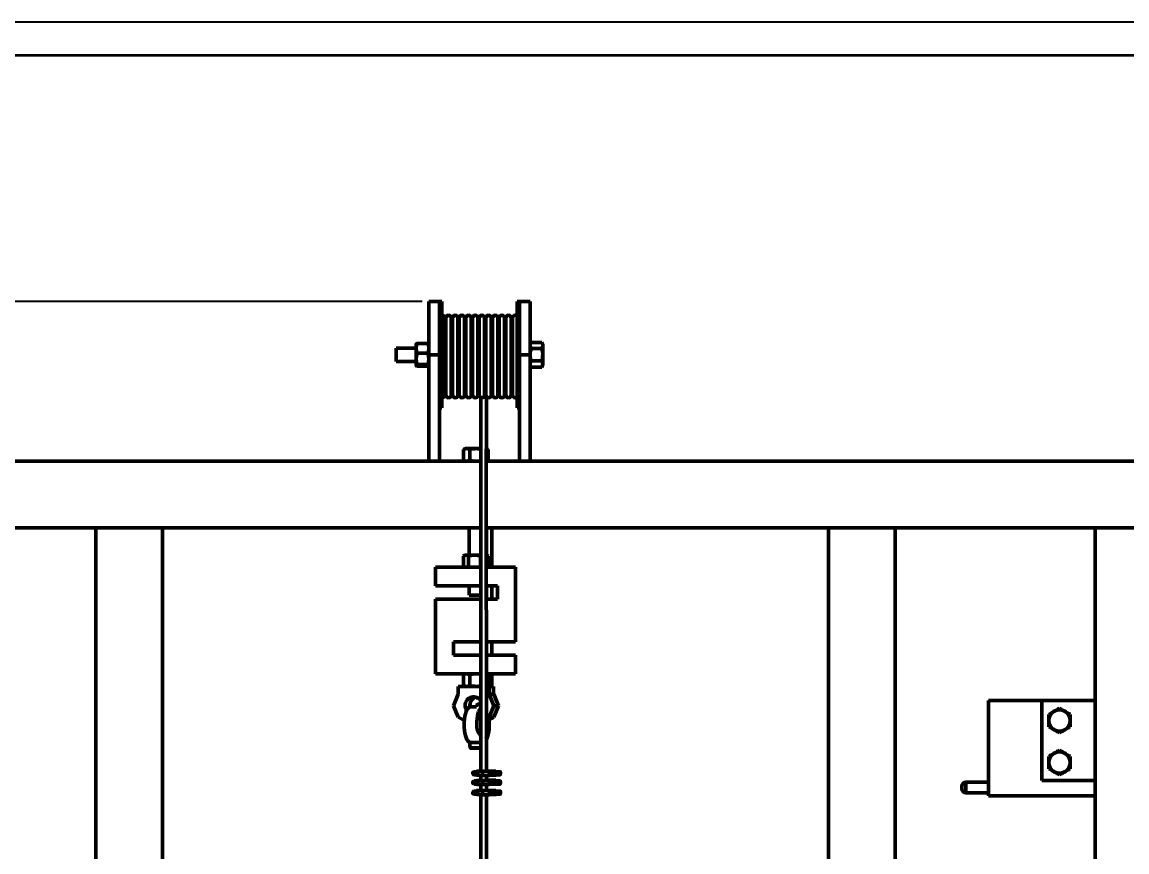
# Model space of a CAD drawing. Header units: millimetres. Extents: x 2779 to 3968, y 1146 to 2140.
# Drawn here: x 3602.5 to 3768.3, y 2015.9 to 2140.5 of the extents above; entities that cross this region are included whole.
import ezdxf

# ---------------------------------------------------------------- set-up
doc = ezdxf.new("R2010")
doc.units = ezdxf.units.MM
for name, color, linetype, lineweight in [('KHUNG MANH', 2, 'Continuous', 35), ('Net Dam', 7, 'Continuous', 50), ('Net Nhat', 2, 'Continuous', 25)]:
    doc.layers.add(name, color=color, linetype=linetype, lineweight=lineweight)
doc.styles.get("Standard").update_dxf_attribs({"font": 'arial.ttf'})
doc.dimstyles.new('AM_ISO', dxfattribs={"dimtxt": 3.5, "dimasz": 3.5, "dimexe": 1, "dimexo": 1, "dimgap": 1.5, "dimtad": 1, "dimdsep": 46, "dimtxsty": 'Standard', "dimcen": 0, "dimclrd": 256, "dimclre": 256, "dimclrt": 2, "dimadec": 0, "dimazin": 2, "dimtp": 0.1, "dimtm": 0.1, "dimtfac": 0.71, "dimtdec": 3, "dimtmove": 0, "dimatfit": 3, "dimfxl": 1, "dimlwd": -1, "dimlwe": -1, "dimarcsym": 1})

# ---------------------------------------------------------------- blocks, each defined once
blk = doc.blocks.new('*D4')
at = {"layer": 'Defpoints', "color": 0, "transparency": 16777216}
for p in [(3663.55, 2098.54), (3525.88, 1714.54), (3573.55, 1714.54)]:
    blk.add_point(p, dxfattribs=at)
at = {"layer": 'Net Nhat', "linetype": 'ByBlock', "transparency": 16777216}
for p, q in [((3662.55, 2098.54), (3524.88, 2098.54)), ((3525.88, 2095.04), (3525.88, 1718.04)), ((3572.55, 1714.54), (3524.88, 1714.54))]:
    blk.add_line(p, q, dxfattribs=at)
at = {"layer": 'Net Nhat', "transparency": 16777216}
for points in [[(3525.3, 2095.04), (3526.46, 2095.04), (3525.88, 2098.54)], [(3525.3, 1718.04), (3526.46, 1718.04), (3525.88, 1714.54)]]:
    blk.add_solid(points, dxfattribs=at)
at = {"layer": 'Net Nhat', "color": 2, "transparency": 16777216, "insert": (3522.59, 1906.54), "char_height": 3.5, "attachment_point": 5, "rotation": 90}
blk.add_mtext('1920', dxfattribs=at)

msp = doc.modelspace()

# ---------------------------------------------------------------- linework, layer by layer
msp.add_lwpolyline([(2778.5945, 1299.4897), (3967.5945, 1299.4897), (3967.5945, 2140.4897), (2778.5945, 2140.4897)], close=True)
at = {"layer": 'KHUNG MANH'}
msp.add_lwpolyline([(2783.5945, 1304.4897), (3962.5945, 1304.4897), (3962.5945, 2135.4897), (2783.5945, 2135.4897)], close=True, dxfattribs=at)
at = {"layer": 'Net Dam'}
for p, q in [((3665.1546, 2098.5399), (3663.5546, 2098.5399)), ((3663.5546, 2090.5399), (3663.5546, 2098.5399)), ((3665.4941, 2098.5399), (3665.1546, 2098.5399)), ((3665.1546, 2098.5399), (3665.1546, 2090.5399)), ((3665.4941, 2098.5399), (3665.4941, 2082.5399)), ((3677.1546, 2098.5399), (3676.8152, 2098.5399)), ((3676.8152, 2098.5399), (3676.8152, 2082.5399)), ((3678.7546, 2098.5399), (3677.1546, 2098.5399)), ((3677.1546, 2098.5399), (3677.1546, 2090.5399)), ((3678.7546, 2090.5399), (3678.7546, 2098.5399)), ((3665.9201, 2090.2686), (3665.9201, 2096.0687)), ((3666.1201, 2095.908), (3665.9201, 2095.908)), ((3666.1201, 2096.0687), (3666.1201, 2090.2686)), ((3666.9201, 2090.2686), (3666.9201, 2096.0687)), ((3667.1201, 2095.908), (3666.9201, 2095.908)), ((3667.1201, 2096.0687), (3667.1201, 2090.2686)), ((3667.9201, 2090.2686), (3667.9201, 2096.0687)), ((3668.1201, 2095.908), (3667.9201, 2095.908)), ((3668.1201, 2096.0687), (3668.1201, 2090.2686)), ((3668.9201, 2090.2686), (3668.9201, 2096.0687)), ((3669.1201, 2095.908), (3668.9201, 2095.908)), ((3669.1201, 2096.0687), (3669.1201, 2090.2686)), ((3669.9201, 2090.2686), (3669.9201, 2096.0687)), ((3670.1201, 2095.908), (3669.9201, 2095.908)), ((3670.1201, 2096.0687), (3670.1201, 2090.2686)), ((3670.9201, 2090.2686), (3670.9201, 2096.0687)), ((3671.1201, 2095.908), (3670.9201, 2095.908)), ((3671.1201, 2096.0687), (3671.1201, 2090.2686)), ((3671.9202, 2090.2686), (3671.9202, 2096.0687)), ((3672.1201, 2095.908), (3671.9202, 2095.908)), ((3672.1201, 2096.0687), (3672.1201, 2090.2686)), ((3672.9201, 2090.2686), (3672.9201, 2096.0687)), ((3673.1201, 2095.908), (3672.9201, 2095.908)), ((3673.1201, 2096.0687), (3673.1201, 2090.2686)), ((3673.9201, 2090.2686), (3673.9201, 2096.0687)), ((3674.1201, 2095.908), (3673.9201, 2095.908)), ((3674.1201, 2096.0687), (3674.1201, 2090.2686)), ((3674.9201, 2090.2686), (3674.9201, 2096.0687)), ((3675.1201, 2095.908), (3674.9201, 2095.908)), ((3675.1201, 2096.0687), (3675.1201, 2090.2686)), ((3675.9201, 2090.2686), (3675.9201, 2096.0687)), ((3676.1201, 2095.908), (3675.9201, 2095.908)), ((3676.1201, 2096.0687), (3676.1201, 2090.2686)), ((3661.6546, 2091.5399), (3658.6546, 2091.5399)), ((3658.6546, 2091.5399), (3658.6546, 2089.5398)), ((3661.6546, 2091.5052), (3661.6546, 2092.1399)), ((3661.6546, 2089.9175), (3661.6546, 2091.5052)), ((3663.4117, 2092.2419), (3661.7975, 2092.2419)), ((3678.8975, 2092.3874), (3678.7546, 2092.1399)), ((3678.8975, 2092.3873), (3680.5117, 2092.3873)), ((3678.8975, 2091.4533), (3680.5117, 2091.4533)), ((3680.6546, 2092.1399), (3680.5117, 2092.3874)), ((3680.6546, 2091.9203), (3680.6546, 2092.1399)), ((3680.6546, 2091.9203), (3680.6546, 2090.5296)), ((3658.6546, 2089.5398), (3661.6546, 2089.5398)), ((3661.6546, 2088.9522), (3661.6546, 2089.9175)), ((3663.4117, 2090.7685), (3661.7975, 2090.7685)), ((3663.5546, 2090.5399), (3665.1546, 2090.5399)), ((3663.5546, 2074.5399), (3663.5546, 2090.5399)), ((3665.1546, 2074.5399), (3665.1546, 2090.5399)), ((3665.9201, 2084.4687), (3665.9201, 2090.2686)), ((3666.1201, 2090.2686), (3666.1201, 2084.4687)), ((3666.9201, 2084.4687), (3666.9201, 2090.2686)), ((3667.1201, 2090.2686), (3667.1201, 2084.4687)), ((3667.9201, 2084.4687), (3667.9201, 2090.2686)), ((3668.1201, 2090.2686), (3668.1201, 2084.4687)), ((3668.9201, 2084.4687), (3668.9201, 2090.2686)), ((3669.1201, 2090.2686), (3669.1201, 2084.4687)), ((3669.9201, 2084.4687), (3669.9201, 2090.2686)), ((3670.1201, 2090.2686), (3670.1201, 2084.4687)), ((3670.9201, 2084.4687), (3670.9201, 2090.2686)), ((3671.1201, 2090.2686), (3671.1201, 2084.4687)), ((3671.9202, 2084.4687), (3671.9202, 2090.2686)), ((3672.12, 2090.2686), (3672.12, 2084.4687)), ((3672.9201, 2084.4687), (3672.9201, 2090.2686)), ((3673.1201, 2090.2686), (3673.1201, 2084.4687)), ((3673.9201, 2084.4687), (3673.9201, 2090.2686)), ((3674.1201, 2090.2686), (3674.1201, 2084.4687)), ((3674.9201, 2084.4687), (3674.9201, 2090.2686)), ((3675.1201, 2090.2686), (3675.1201, 2084.4687)), ((3675.9201, 2084.4687), (3675.9201, 2090.2686)), ((3676.1201, 2090.2686), (3676.1201, 2084.4687)), ((3677.1546, 2090.5399), (3678.7546, 2090.5399)), ((3677.1546, 2074.5399), (3677.1546, 2090.5399)), ((3678.7546, 2074.5399), (3678.7546, 2090.5399)), ((3678.8975, 2089.6058), (3680.5117, 2089.6058)), ((3680.6546, 2090.5296), (3680.6546, 2089.1491)), ((3663.4117, 2089.0664), (3661.7975, 2089.0664)), ((3663.4117, 2088.8378), (3661.7975, 2088.8378)), ((3678.7546, 2088.9399), (3678.8975, 2088.6923)), ((3678.8975, 2088.6924), (3680.5117, 2088.6924)), ((3680.5117, 2088.6923), (3680.6546, 2088.9399)), ((3680.6546, 2089.1491), (3680.6546, 2088.9399)), ((3665.9201, 2085.1717), (3666.1201, 2085.1717)), ((3666.9201, 2085.1717), (3667.1201, 2085.1717)), ((3667.9201, 2085.1717), (3668.1201, 2085.1717)), ((3668.9201, 2085.1717), (3669.1201, 2085.1717)), ((3669.9201, 2085.1717), (3670.1201, 2085.1717)), ((3670.9201, 2085.1717), (3671.1201, 2085.1717)), ((3671.9202, 2085.1717), (3672.12, 2085.1717)), ((3672.9201, 2085.1717), (3673.1201, 2085.1717)), ((3673.9201, 2085.1717), (3674.1201, 2085.1717)), ((3674.9201, 2085.1717), (3675.1201, 2085.1717)), ((3675.9201, 2085.1717), (3676.1201, 2085.1717)), ((3671.3709, 2084.0976), (3671.3709, 2027.9745)), ((3672.1931, 2084.2383), (3672.1931, 2076.4399)), ((3665.1546, 2082.5399), (3665.4941, 2082.5399)), ((3676.8152, 2082.5399), (3677.1546, 2082.5399)), ((3669.0152, 2076.4399), (3668.7676, 2076.2969)), ((3668.7676, 2076.2969), (3668.7676, 2074.6827)), ((3669.0152, 2076.4399), (3669.2295, 2076.4399)), ((3669.2295, 2076.4399), (3670.6151, 2076.4399)), ((3669.6913, 2076.2969), (3669.6913, 2074.6827)), ((3670.6151, 2076.4399), (3671.3839, 2076.4399)), ((3672.171, 2076.4119), (3672.1932, 2027.9798)), ((3672.4626, 2076.2969), (3672.2151, 2076.4399)), ((3672.4626, 2076.2969), (3672.4626, 2074.6827)), ((3668.7676, 2074.6827), (3669.0152, 2074.5399)), ((3672.2151, 2074.5399), (3672.4626, 2074.6827)), ((3663.5546, 2074.5399), (3573.5546, 2074.5399)), ((3663.5546, 2074.5399), (3665.1546, 2074.5399)), ((3671.3709, 2074.5399), (3665.1546, 2074.5399)), ((3677.1546, 2074.5399), (3672.171, 2074.5399)), ((3677.1546, 2074.5399), (3678.7546, 2074.5399)), ((3773.5547, 2074.5399), (3678.7546, 2074.5399)), ((3763.5546, 2074.5399), (3773.5547, 2074.5399)), ((3671.3709, 2064.5398), (3573.5546, 2064.5398)), ((3613.5546, 2064.5398), (3613.5546, 1954.608)), ((3623.5546, 2064.5398), (3623.5546, 1954.608)), ((3669.6151, 2064.5398), (3669.6151, 2060.448)), ((3773.5547, 2064.5398), (3672.171, 2064.5398)), ((3672.1931, 2064.5398), (3672.1931, 2060.448)), ((3672.9931, 2058.6277), (3672.9931, 2064.5398)), ((3723.5547, 2064.5398), (3723.5547, 1954.608)), ((3733.5546, 2064.5398), (3733.5546, 1954.608)), ((3763.5546, 2064.5398), (3763.5546, 1914.5521)), ((3668.7837, 2060.3052), (3668.7837, 2058.691)), ((3669.0152, 2060.448), (3668.8811, 2060.3707)), ((3669.0152, 2060.448), (3669.1363, 2060.448)), ((3669.1363, 2060.448), (3670.4045, 2060.448)), ((3669.4888, 2060.3052), (3669.4888, 2058.691)), ((3670.4045, 2060.448), (3671.3853, 2060.448)), ((3671.3203, 2060.3052), (3671.3709, 2060.3268)), ((3671.3203, 2060.3052), (3671.3203, 2058.691)), ((3672.171, 2060.3937), (3672.4466, 2060.3052)), ((3672.3491, 2060.3707), (3672.2151, 2060.448)), ((3672.4466, 2060.3052), (3672.3462, 2060.3654)), ((3672.4466, 2060.3052), (3672.4466, 2058.691)), ((3664.5546, 2055.8362), (3664.5546, 2058.6277)), ((3664.5546, 2058.6277), (3671.3709, 2058.6277)), ((3668.7837, 2058.691), (3668.8841, 2058.6307)), ((3669.385, 2058.6277), (3669.4888, 2058.691)), ((3669.4888, 2058.691), (3669.7625, 2058.6277)), ((3671.0507, 2058.6277), (3671.3203, 2058.691)), ((3671.3203, 2058.691), (3671.3709, 2058.6694)), ((3672.171, 2058.6277), (3676.5546, 2058.6277)), ((3672.2496, 2058.6277), (3672.4466, 2058.691)), ((3672.4466, 2058.691), (3672.3462, 2058.6307)), ((3676.5546, 2058.6277), (3676.5546, 2047.4192)), ((3671.3709, 2055.8362), (3664.5546, 2055.8362)), ((3669.6151, 2055.8362), (3669.6151, 2054.4399)), ((3673.8606, 2055.8362), (3672.171, 2055.8362)), ((3672.1931, 2055.8362), (3672.1931, 2053.8363)), ((3672.9931, 2053.8363), (3672.9931, 2055.8362)), ((3673.8606, 2053.8363), (3673.8606, 2055.8362)), ((3664.5546, 2042.6278), (3664.5546, 2053.8363)), ((3664.5546, 2053.8363), (3671.3709, 2053.8363)), ((3669.6151, 2054.4399), (3671.3777, 2054.4399)), ((3672.171, 2053.8363), (3673.8606, 2053.8363)), ((3671.3709, 2047.4192), (3667.2487, 2047.4192)), ((3667.2487, 2047.4192), (3667.2487, 2045.4192)), ((3676.5546, 2047.4192), (3672.171, 2047.4192)), ((3672.1931, 2047.4192), (3672.1931, 2045.4192)), ((3672.9931, 2045.4192), (3672.9931, 2047.4192)), ((3667.2487, 2045.4192), (3671.3709, 2045.4192)), ((3672.171, 2045.4192), (3676.5546, 2045.4192)), ((3676.5546, 2045.4192), (3676.5546, 2042.6278)), ((3671.3709, 2042.6278), (3664.5546, 2042.6278)), ((3669.0152, 2042.6278), (3668.7676, 2042.4848)), ((3668.7676, 2042.4848), (3668.7676, 2040.8706)), ((3669.6913, 2042.4848), (3669.6913, 2040.8706)), ((3676.5546, 2042.6278), (3672.171, 2042.6278)), ((3672.4626, 2042.4848), (3672.2151, 2042.6278)), ((3672.4626, 2042.4848), (3672.4626, 2040.8706)), ((3672.9931, 2040.7277), (3672.9931, 2042.6278)), ((3667.9441, 2040.7277), (3669.0896, 2040.7277)), ((3667.9441, 2039.5557), (3667.9441, 2040.7277)), ((3668.7676, 2040.8706), (3669.0152, 2040.7277)), ((3669.2295, 2040.7277), (3669.0896, 2040.7277)), ((3670.6151, 2040.7277), (3669.2295, 2040.7277)), ((3671.3842, 2040.7277), (3670.6151, 2040.7277)), ((3672.171, 2040.7277), (3672.5886, 2040.7277)), ((3672.2151, 2040.7277), (3672.4626, 2040.8706)), ((3672.5886, 2039.5631), (3672.5886, 2040.7277)), ((3672.5886, 2040.7277), (3673.2835, 2040.7277)), ((3673.2835, 2039.5631), (3673.2835, 2040.7277)), ((3667.2539, 2037.833), (3667.9348, 2039.551)), ((3667.9348, 2039.551), (3667.9441, 2039.5557)), ((3672.5886, 2039.5631), (3672.6126, 2039.551)), ((3673.2835, 2039.5631), (3672.5886, 2039.5631)), ((3672.6126, 2039.551), (3673.2935, 2037.833)), ((3673.3076, 2039.551), (3672.6126, 2039.551)), ((3673.2835, 2039.5631), (3673.3076, 2039.551)), ((3673.3076, 2039.551), (3673.9885, 2037.833)), ((3755.5546, 2038.6043), (3747.5546, 2038.6043)), ((3747.5546, 2038.6043), (3747.5546, 2024.2848)), ((3763.5546, 2038.6043), (3755.5546, 2038.6043)), ((3755.5546, 2038.6043), (3755.5546, 2026.6043)), ((3667.9348, 2036.1148), (3667.2539, 2037.833)), ((3670.6988, 2037.6831), (3669.8058, 2037.6831)), ((3670.6971, 2037.6985), (3670.6971, 2037.6831)), ((3670.9335, 2036.614), (3670.8519, 2036.246)), ((3671.0346, 2036.9394), (3670.9335, 2036.614)), ((3671.1525, 2037.2136), (3671.0346, 2036.9394)), ((3671.2843, 2037.4297), (3671.1525, 2037.2136)), ((3671.3684, 2037.5285), (3671.2843, 2037.4297)), ((3673.2935, 2037.833), (3672.6126, 2036.1148)), ((3673.9885, 2037.833), (3673.2935, 2037.833)), ((3673.9885, 2037.833), (3673.3076, 2036.1148)), ((3668.8951, 2035.6317), (3667.9348, 2036.1148)), ((3670.7554, 2035.4213), (3670.743, 2034.9863)), ((3670.743, 2034.9863), (3670.7551, 2034.5513)), ((3670.7921, 2035.8449), (3670.7554, 2035.4213)), ((3670.8519, 2036.246), (3670.7921, 2035.8449)), ((3672.6126, 2036.1148), (3672.171, 2035.8926)), ((3673.3076, 2036.1148), (3672.171, 2035.543)), ((3673.3076, 2036.1148), (3672.6126, 2036.1148)), ((3671.3709, 2032.3011), (3669.6977, 2032.3011)), ((3671.3709, 2031.4935), (3669.8058, 2031.4935)), ((3669.8355, 2031.4357), (3671.3709, 2031.4357)), ((3670.7328, 2027.9185), (3670.362, 2027.9185)), ((3670.362, 2027.439), (3670.7356, 2027.439)), ((3670.7328, 2026.5367), (3670.362, 2026.5367)), ((3670.7325, 2027.9836), (3670.8034, 2027.9869)), ((3671.6319, 2027.9708), (3670.7325, 2027.9836)), ((3670.7329, 2027.9113), (3670.7325, 2027.9836)), ((3670.7325, 2026.6019), (3670.8034, 2026.6052)), ((3671.6319, 2026.589), (3670.7325, 2026.6019)), ((3670.7329, 2026.5296), (3670.7325, 2026.6019)), ((3670.7359, 2027.3844), (3670.7356, 2027.4444)), ((3671.6353, 2027.3715), (3670.7359, 2027.3844)), ((3670.8034, 2027.9869), (3671.8423, 2027.9869)), ((3670.8034, 2026.6052), (3671.8423, 2026.6052)), ((3671.3709, 2027.3753), (3671.3709, 2026.6052)), ((3671.6353, 2027.3715), (3671.6319, 2027.9708)), ((3671.6353, 2025.9898), (3671.6319, 2026.589)), ((3671.8423, 2027.3715), (3671.6353, 2027.3715)), ((3672.6361, 2027.9708), (3671.8423, 2027.9869)), ((3672.6395, 2027.3715), (3671.8423, 2027.3715)), ((3672.6361, 2026.589), (3671.8423, 2026.6052)), ((3672.1931, 2027.3715), (3672.1931, 2026.5981)), ((3672.1932, 2028.014), (3672.6306, 2028.0179)), ((3672.1932, 2026.6323), (3672.6306, 2026.6362)), ((3672.6306, 2028.0179), (3673.6348, 2028.0179)), ((3672.6306, 2026.6362), (3673.6348, 2026.6362)), ((3673.6348, 2028.0179), (3672.6361, 2027.9708)), ((3672.6395, 2027.3715), (3672.6361, 2027.9708)), ((3673.6348, 2026.6362), (3672.6361, 2026.589)), ((3672.6395, 2025.9898), (3672.6361, 2026.589)), ((3673.6382, 2027.4187), (3672.6395, 2027.3715)), ((3673.8486, 2027.9185), (3672.929, 2027.9185)), ((3672.929, 2027.439), (3673.8486, 2027.439)), ((3673.8486, 2026.5367), (3672.929, 2026.5367)), ((3673.6353, 2027.9185), (3673.6348, 2028.0179)), ((3673.6353, 2026.5367), (3673.6348, 2026.6362)), ((3673.6382, 2027.4187), (3673.638, 2027.439)), ((3674.2346, 2027.9185), (3673.8486, 2027.9185)), ((3673.8486, 2027.439), (3674.2346, 2027.439)), ((3674.2346, 2026.5367), (3673.8486, 2026.5367)), ((3763.5546, 2026.6043), (3755.5546, 2026.6043)), ((3670.362, 2026.0573), (3670.7356, 2026.0573)), ((3670.7328, 2025.0073), (3670.362, 2025.0073)), ((3670.7325, 2025.0724), (3670.8034, 2025.0758)), ((3671.6319, 2025.0596), (3670.7325, 2025.0724)), ((3670.7329, 2025.0002), (3670.7325, 2025.0724)), ((3670.7359, 2026.0027), (3670.7356, 2026.0627)), ((3671.6353, 2025.9898), (3670.7359, 2026.0027)), ((3670.8034, 2025.0758), (3671.8423, 2025.0758)), ((3671.3709, 2025.9936), (3671.3709, 2025.0758)), ((3671.6353, 2024.4604), (3671.6319, 2025.0596)), ((3671.8423, 2025.9898), (3671.6353, 2025.9898)), ((3672.6395, 2025.9898), (3671.8423, 2025.9898)), ((3672.6361, 2025.0596), (3671.8423, 2025.0758)), ((3672.1931, 2025.9898), (3672.1931, 2025.0686)), ((3672.1932, 2025.1028), (3672.6306, 2025.1067)), ((3672.6306, 2025.1067), (3673.6348, 2025.1067)), ((3673.6348, 2025.1067), (3672.6361, 2025.0596)), ((3672.6395, 2024.4604), (3672.6361, 2025.0596)), ((3673.6382, 2026.037), (3672.6395, 2025.9898)), ((3672.929, 2026.0573), (3673.8486, 2026.0573)), ((3673.8486, 2025.0073), (3672.929, 2025.0073)), ((3673.6353, 2025.0073), (3673.6348, 2025.1067)), ((3673.6382, 2026.037), (3673.638, 2026.0573)), ((3673.8486, 2026.0573), (3674.2346, 2026.0573)), ((3674.2346, 2025.0073), (3673.8486, 2025.0073)), ((3743.5546, 2025.5444), (3743.5546, 2025.7264)), ((3743.5546, 2025.3624), (3743.5546, 2025.5444)), ((3747.5546, 2026.3263), (3744.1546, 2026.3263)), ((3744.1546, 2026.3263), (3744.1546, 2025.5444)), ((3744.1546, 2025.5444), (3744.1546, 2024.7625)), ((3670.362, 2024.5279), (3670.7356, 2024.5279)), ((3670.7359, 2024.4732), (3670.7356, 2024.5332)), ((3671.6353, 2024.4604), (3670.7359, 2024.4732)), ((3671.3709, 2024.4642), (3671.3709, 1954.608)), ((3671.8423, 2024.4604), (3671.6353, 2024.4604)), ((3672.6395, 2024.4604), (3671.8423, 2024.4604)), ((3672.1931, 2024.4604), (3672.1931, 1954.608)), ((3672.1931, 2024.4604), (3672.1931, 2022.9139)), ((3673.6382, 2024.5075), (3672.6395, 2024.4604)), ((3672.929, 2024.5279), (3673.8486, 2024.5279)), ((3673.6382, 2024.5075), (3673.638, 2024.5279)), ((3673.8486, 2024.5279), (3674.2346, 2024.5279)), ((3744.1546, 2024.7625), (3747.5546, 2024.7625)), ((3747.5546, 2024.2848), (3763.5546, 2024.2848))]:
    msp.add_line(p, q, dxfattribs=at)
at = {"layer": 'Net Dam', "flags": 128}
for points in [[(3669.8058, 2037.6831), (3669.6999, 2037.6659), (3669.5511, 2037.5817), (3669.4089, 2037.4297), (3669.2771, 2037.2136), (3669.1592, 2036.9394), (3669.0581, 2036.614), (3668.9765, 2036.246), (3668.9167, 2035.8449), (3668.8801, 2035.4213), (3668.8676, 2034.9863), (3668.8797, 2034.5513), (3668.916, 2034.1275), (3668.9755, 2033.7261), (3669.0567, 2033.3575), (3669.1575, 2033.0313), (3669.2753, 2032.7563), (3669.4069, 2032.5393), (3669.5489, 2032.3862), (3669.6977, 2032.3011)], [(3672.1764, 2032.6898), (3672.2604, 2032.8591), (3672.3717, 2033.1554), (3672.465, 2033.4995), (3672.5378, 2033.8824), (3672.5883, 2034.294), (3672.615, 2034.7236), (3672.6174, 2035.16), (3672.5952, 2035.5918), (3672.5808, 2035.7492)], [(3670.7329, 2027.9113), (3670.717, 2027.8947), (3670.6964, 2027.8545), (3670.6809, 2027.7986), (3670.6719, 2027.7321), (3670.67, 2027.6608), (3670.6755, 2027.5912), (3670.688, 2027.5293), (3670.7062, 2027.4807), (3670.7285, 2027.4497), (3670.7356, 2027.4444)], [(3670.7329, 2026.5296), (3670.717, 2026.513), (3670.6964, 2026.4728), (3670.6809, 2026.4169), (3670.6719, 2026.3504), (3670.67, 2026.2791), (3670.6755, 2026.2094), (3670.688, 2026.1476), (3670.7062, 2026.0989), (3670.7285, 2026.068), (3670.7356, 2026.0627)], [(3672.9276, 2027.9184), (3672.9031, 2027.9066), (3672.8809, 2027.8746), (3672.863, 2027.8251), (3672.851, 2027.7627), (3672.8458, 2027.6927), (3672.8481, 2027.6216), (3672.8575, 2027.5555), (3672.8733, 2027.5003), (3672.8941, 2027.4611), (3672.9179, 2027.4411), (3672.929, 2027.439)], [(3672.9276, 2026.5367), (3672.9031, 2026.5249), (3672.8809, 2026.4928), (3672.863, 2026.4434), (3672.851, 2026.3809), (3672.8458, 2026.311), (3672.8481, 2026.2399), (3672.8575, 2026.1738), (3672.8733, 2026.1186), (3672.8941, 2026.0794), (3672.9179, 2026.0594), (3672.929, 2026.0573)], [(3673.344, 2027.9381), (3673.3195, 2027.9263), (3673.3124, 2027.9185)], [(3673.344, 2026.5564), (3673.3195, 2026.5446), (3673.3124, 2026.5367)], [(3673.3784, 2027.9185), (3673.3686, 2027.9286), (3673.344, 2027.9381)], [(3673.3784, 2026.5367), (3673.3686, 2026.5469), (3673.344, 2026.5564)], [(3673.8486, 2027.439), (3673.8732, 2027.4497), (3673.8955, 2027.4807), (3673.9137, 2027.5293), (3673.9262, 2027.5912), (3673.9317, 2027.6608), (3673.9298, 2027.7321), (3673.9208, 2027.7986), (3673.9053, 2027.8545), (3673.8847, 2027.8947), (3673.861, 2027.9158), (3673.8362, 2027.9158), (3673.8125, 2027.8947), (3673.792, 2027.8545), (3673.7765, 2027.7986), (3673.7674, 2027.7321), (3673.7656, 2027.6608), (3673.7711, 2027.5912), (3673.7835, 2027.5293), (3673.8017, 2027.4807), (3673.824, 2027.4497), (3673.8486, 2027.439)], [(3673.8486, 2026.0573), (3673.8732, 2026.068), (3673.8955, 2026.0989), (3673.9137, 2026.1476), (3673.9262, 2026.2094), (3673.9317, 2026.2791), (3673.9298, 2026.3504), (3673.9208, 2026.4169), (3673.9053, 2026.4728), (3673.8847, 2026.513), (3673.861, 2026.5341), (3673.8362, 2026.5341), (3673.8125, 2026.513), (3673.792, 2026.4728), (3673.7765, 2026.4169), (3673.7674, 2026.3504), (3673.7656, 2026.2791), (3673.7711, 2026.2094), (3673.7835, 2026.1476), (3673.8017, 2026.0989), (3673.824, 2026.068), (3673.8486, 2026.0573)], [(3674.2346, 2027.439), (3674.2101, 2027.4497), (3674.1877, 2027.4807), (3674.1695, 2027.5293), (3674.1571, 2027.5912), (3674.1515, 2027.6608), (3674.1534, 2027.7321), (3674.1625, 2027.7986), (3674.1779, 2027.8545), (3674.1985, 2027.8947), (3674.2222, 2027.9158), (3674.247, 2027.9158), (3674.2708, 2027.8947), (3674.2913, 2027.8545), (3674.3067, 2027.7986), (3674.3158, 2027.7321), (3674.3177, 2027.6608), (3674.3121, 2027.5912), (3674.2997, 2027.5293), (3674.2815, 2027.4807), (3674.2592, 2027.4497), (3674.2346, 2027.439)], [(3674.2346, 2026.0573), (3674.2101, 2026.068), (3674.1877, 2026.0989), (3674.1695, 2026.1476), (3674.1571, 2026.2094), (3674.1515, 2026.2791), (3674.1534, 2026.3504), (3674.1625, 2026.4169), (3674.1779, 2026.4728), (3674.1985, 2026.513), (3674.2222, 2026.5341), (3674.247, 2026.5341), (3674.2708, 2026.513), (3674.2913, 2026.4728), (3674.3067, 2026.4169), (3674.3158, 2026.3504), (3674.3177, 2026.2791), (3674.3121, 2026.2094), (3674.2997, 2026.1476), (3674.2815, 2026.0989), (3674.2592, 2026.068), (3674.2346, 2026.0573)], [(3670.7329, 2025.0002), (3670.717, 2024.9836), (3670.6964, 2024.9433), (3670.6809, 2024.8875), (3670.6719, 2024.8209), (3670.67, 2024.7497), (3670.6755, 2024.68), (3670.688, 2024.6181), (3670.7062, 2024.5695), (3670.7285, 2024.5385), (3670.7356, 2024.5332)], [(3672.9276, 2025.0073), (3672.9031, 2024.9955), (3672.8809, 2024.9634), (3672.863, 2024.9139), (3672.851, 2024.8515), (3672.8458, 2024.7816), (3672.8481, 2024.7104), (3672.8575, 2024.6444), (3672.8733, 2024.5892), (3672.8941, 2024.5499), (3672.9179, 2024.53), (3672.929, 2024.5279)], [(3673.344, 2025.0269), (3673.3195, 2025.0151), (3673.3124, 2025.0073)], [(3673.3784, 2025.0073), (3673.3686, 2025.0175), (3673.344, 2025.0269)], [(3673.8486, 2024.5279), (3673.8732, 2024.5385), (3673.8955, 2024.5695), (3673.9137, 2024.6181), (3673.9262, 2024.68), (3673.9317, 2024.7497), (3673.9298, 2024.8209), (3673.9208, 2024.8875), (3673.9053, 2024.9433), (3673.8847, 2024.9836), (3673.861, 2025.0046), (3673.8362, 2025.0046), (3673.8125, 2024.9836), (3673.792, 2024.9433), (3673.7765, 2024.8875), (3673.7674, 2024.8209), (3673.7656, 2024.7497), (3673.7711, 2024.68), (3673.7835, 2024.6181), (3673.8017, 2024.5695), (3673.824, 2024.5385), (3673.8486, 2024.5279)], [(3674.2346, 2024.5279), (3674.2101, 2024.5385), (3674.1877, 2024.5695), (3674.1695, 2024.6181), (3674.1571, 2024.68), (3674.1515, 2024.7497), (3674.1534, 2024.8209), (3674.1625, 2024.8875), (3674.1779, 2024.9433), (3674.1985, 2024.9836), (3674.2222, 2025.0046), (3674.247, 2025.0046), (3674.2708, 2024.9836), (3674.2913, 2024.9433), (3674.3067, 2024.8875), (3674.3158, 2024.8209), (3674.3177, 2024.7497), (3674.3121, 2024.68), (3674.2997, 2024.6181), (3674.2815, 2024.5695), (3674.2592, 2024.5385), (3674.2346, 2024.5279)]]:
    msp.add_lwpolyline(points, dxfattribs=at)
at = {"layer": 'Net Dam'}
for centre, radius, start, end in [((3665.5201, 2096.0687), 0.4, 0, 93.737424), ((3666.5201, 2096.0687), 0.4, 0, 180), ((3667.5201, 2096.0687), 0.4, 0, 180), ((3668.5201, 2096.0687), 0.4, 0, 180), ((3669.5201, 2096.0687), 0.4, 0, 180), ((3670.5201, 2096.0687), 0.4, 0, 180), ((3671.5201, 2096.0687), 0.4, 0, 180), ((3672.5201, 2096.0687), 0.4, 0, 180), ((3673.5201, 2096.0687), 0.4, 0, 180), ((3674.5201, 2096.0687), 0.4, 0, 180), ((3675.5201, 2096.0687), 0.4, 0, 180), ((3676.5201, 2096.0687), 0.4, 42.465165, 180), ((3665.5201, 2084.4687), 0.4, 266.262576, 0), ((3666.5201, 2084.4687), 0.4, 180, 0), ((3667.5201, 2084.4687), 0.4, 180, 0), ((3668.5201, 2084.4687), 0.4, 180, 0), ((3669.5201, 2084.4687), 0.4, 180, 0), ((3670.5201, 2084.4687), 0.4, 180, 0), ((3671.5202, 2084.4687), 0.4, 180, 0), ((3672.5201, 2084.4687), 0.4, 180, 0), ((3673.5201, 2084.4687), 0.4, 180, 0), ((3674.5201, 2084.4687), 0.4, 180, 0), ((3675.5201, 2084.4687), 0.4, 180, 0), ((3676.5201, 2084.4687), 0.4, 180, 317.534835), ((3670.2628, 2037.9121), 1.2471, 25.263319, 183.638955), ((3671.0421, 2037.8552), 1.3325, 108.415731, 187.887652), ((3671.0971, 2037.6985), 0.4, 46.67077, 180), ((3670.419, 2037.8294), 1.4008, 179.85488, 211.399211), ((3758.2195, 2035.6002), 1.6, 120, 180), ((3758.2195, 2035.6002), 1.6, 60, 120), ((3758.2195, 2035.6002), 1.6, 0, 60), ((3667.0679, 2034.9582), 5.4962, 338.275696, 7.909218), ((3758.2195, 2035.6002), 1.6, 180, 240), ((3758.2195, 2035.6002), 1.6, 300, 0), ((3758.2195, 2035.6002), 1.6, 240, 300), ((3758.2195, 2029.2965), 1.6, 120, 180), ((3758.2195, 2029.2965), 1.6, 60, 120), ((3758.2195, 2029.2965), 1.6, 0, 60), ((3758.2195, 2029.2965), 1.6, 180, 240), ((3758.2195, 2029.2965), 1.6, 300, 0), ((3670.362, 2027.6787), 0.2397, 90, 270), ((3670.362, 2026.297), 0.2397, 90, 270), ((3758.2195, 2029.2965), 1.6, 240, 300), ((3670.362, 2024.7676), 0.2397, 90, 270), ((3744.1546, 2025.7263), 0.6, 90, 180), ((3744.1546, 2025.3624), 0.6, 180, 270)]:
    msp.add_arc(centre, radius, start, end, dxfattribs=at)
for centre in [(3670.6719, 2027.6787), (3670.6719, 2026.297), (3670.6719, 2024.7676)]:
    msp.add_ellipse(centre, major_axis=(0.2745, -0.0211), ratio=0.86976772, start_param=5.01258525, end_param=7.69707754, dxfattribs=at)
for points, knots in [([(3661.7975, 2092.2419), (3661.7576, 2092.1222), (3661.677, 2091.8807), (3661.6621, 2091.6311), (3661.6546, 2091.5052)], [0, 0, 0, 0, 0.49547053, 1, 1, 1, 1]), ([(3661.6546, 2092.1275), (3661.6548, 2092.1303), (3661.656, 2092.151), (3661.6873, 2092.1894), (3661.7605, 2092.2243), (3661.7975, 2092.2419)], [0, 0, 0, 0, 0.0700959, 0.53080105, 1, 1, 1, 1]), ([(3661.6546, 2091.5052), (3661.6548, 2091.4877), (3661.656, 2091.3555), (3661.6873, 2091.1061), (3661.7605, 2090.8817), (3661.7975, 2090.7685)], [0, 0, 0, 0, 0.07005708, 0.53079114, 1, 1, 1, 1]), ([(3663.4117, 2092.2419), (3663.4516, 2092.1222), (3663.5322, 2091.8807), (3663.5471, 2091.6311), (3663.5546, 2091.5052)], [0, 0, 0, 0, 0.49547053, 1, 1, 1, 1]), ([(3663.5546, 2092.1275), (3663.5545, 2092.1303), (3663.5532, 2092.151), (3663.5219, 2092.1894), (3663.4487, 2092.2243), (3663.4117, 2092.2419)], [0, 0, 0, 0, 0.07009636, 0.53080952, 1, 1, 1, 1]), ([(3663.5546, 2091.5052), (3663.5545, 2091.4877), (3663.5532, 2091.3555), (3663.5219, 2091.1061), (3663.4487, 2090.8817), (3663.4117, 2090.7685)], [0, 0, 0, 0, 0.07005753, 0.53079961, 1, 1, 1, 1]), ([(3678.7546, 2091.9203), (3678.7548, 2091.9314), (3678.7563, 2092.0154), (3678.7872, 2092.1733), (3678.8605, 2092.3156), (3678.8975, 2092.3873)], [0, 0, 0, 0, 0.07010543, 0.53079714, 1, 1, 1, 1]), ([(3678.8975, 2091.4533), (3678.8576, 2091.5291), (3678.777, 2091.6822), (3678.7621, 2091.8405), (3678.7546, 2091.9203)], [0, 0, 0, 0, 0.495437, 1, 1, 1, 1]), ([(3678.7546, 2090.5296), (3678.7567, 2090.6136), (3678.7646, 2090.9262), (3678.8414, 2091.2307), (3678.8975, 2091.4533)], [0, 0, 0, 0, 0.26863749, 1, 1, 1, 1]), ([(3680.6546, 2091.9203), (3680.6544, 2091.9314), (3680.6532, 2092.0154), (3680.622, 2092.1733), (3680.5487, 2092.3156), (3680.5117, 2092.3873)], [0, 0, 0, 0, 0.07010427, 0.53079655, 1, 1, 1, 1]), ([(3680.5117, 2091.4533), (3680.5516, 2091.5291), (3680.6323, 2091.6822), (3680.6471, 2091.8405), (3680.6546, 2091.9203)], [0, 0, 0, 0, 0.49544119, 1, 1, 1, 1]), ([(3680.6546, 2090.5296), (3680.6525, 2090.6136), (3680.6447, 2090.9262), (3680.5679, 2091.2307), (3680.5117, 2091.4533)], [0, 0, 0, 0, 0.26863414, 1, 1, 1, 1]), ([(3661.7975, 2090.7685), (3661.7759, 2090.697), (3661.6922, 2090.4196), (3661.6706, 2090.1315), (3661.6546, 2089.9175)], [0, 0, 0, 0, 0.25756517, 1, 1, 1, 1]), ([(3661.6546, 2089.9175), (3661.6567, 2089.8401), (3661.6647, 2089.5521), (3661.7414, 2089.2716), (3661.7975, 2089.0664)], [0, 0, 0, 0, 0.26858451, 1, 1, 1, 1]), ([(3663.4117, 2090.7685), (3663.4333, 2090.697), (3663.5171, 2090.4196), (3663.5386, 2090.1315), (3663.5546, 2089.9175)], [0, 0, 0, 0, 0.25756517, 1, 1, 1, 1]), ([(3663.5546, 2089.9175), (3663.5525, 2089.8401), (3663.5446, 2089.5521), (3663.4678, 2089.2716), (3663.4117, 2089.0664)], [0, 0, 0, 0, 0.26858451, 1, 1, 1, 1]), ([(3678.8975, 2089.6058), (3678.876, 2089.6834), (3678.7923, 2089.9845), (3678.7706, 2090.2973), (3678.7546, 2090.5296)], [0, 0, 0, 0, 0.25757924, 1, 1, 1, 1]), ([(3678.7546, 2089.1491), (3678.7548, 2089.1599), (3678.7563, 2089.2418), (3678.7872, 2089.3965), (3678.8605, 2089.5356), (3678.8975, 2089.6058)], [0, 0, 0, 0, 0.07008715, 0.53078461, 1, 1, 1, 1]), ([(3680.5117, 2089.6058), (3680.5333, 2089.6834), (3680.617, 2089.9845), (3680.6385, 2090.2973), (3680.6546, 2090.5296)], [0, 0, 0, 0, 0.25758235, 1, 1, 1, 1]), ([(3680.6546, 2089.1491), (3680.6544, 2089.1599), (3680.6532, 2089.2418), (3680.622, 2089.3965), (3680.5487, 2089.5356), (3680.5117, 2089.6058)], [0, 0, 0, 0, 0.07008598, 0.53078403, 1, 1, 1, 1]), ([(3661.7975, 2089.0664), (3661.7576, 2089.0479), (3661.677, 2089.0104), (3661.6621, 2088.9717), (3661.6546, 2088.9522)], [0, 0, 0, 0, 0.49546163, 1, 1, 1, 1]), ([(3661.6546, 2088.9522), (3661.6548, 2088.9495), (3661.656, 2088.929), (3661.6873, 2088.8902), (3661.7605, 2088.8554), (3661.7975, 2088.8378)], [0, 0, 0, 0, 0.07008328, 0.530801, 1, 1, 1, 1]), ([(3663.4117, 2089.0664), (3663.4516, 2089.0479), (3663.5322, 2089.0104), (3663.5471, 2088.9717), (3663.5546, 2088.9522)], [0, 0, 0, 0, 0.49546163, 1, 1, 1, 1]), ([(3663.5546, 2088.9522), (3663.5545, 2088.9495), (3663.5532, 2088.929), (3663.5219, 2088.8902), (3663.4487, 2088.8554), (3663.4117, 2088.8378)], [0, 0, 0, 0, 0.07008374, 0.53080947, 1, 1, 1, 1]), ([(3678.8975, 2088.6924), (3678.8576, 2088.7666), (3678.777, 2088.9163), (3678.7621, 2089.071), (3678.7546, 2089.1491)], [0, 0, 0, 0, 0.49544399, 1, 1, 1, 1]), ([(3680.5117, 2088.6924), (3680.5516, 2088.7666), (3680.6323, 2088.9163), (3680.6471, 2089.071), (3680.6546, 2089.1491)], [0, 0, 0, 0, 0.49544818, 1, 1, 1, 1]), ([(3668.7676, 2076.2969), (3668.8426, 2076.3369), (3668.994, 2076.4176), (3669.1505, 2076.4324), (3669.2295, 2076.4399)], [0, 0, 0, 0, 0.49550312, 1, 1, 1, 1]), ([(3669.2295, 2076.4399), (3669.2404, 2076.4397), (3669.3235, 2076.4385), (3669.4797, 2076.4072), (3669.6203, 2076.3339), (3669.6913, 2076.2969)], [0, 0, 0, 0, 0.07011772, 0.53085142, 1, 1, 1, 1]), ([(3669.6913, 2076.2969), (3669.7689, 2076.3185), (3670.07, 2076.4024), (3670.3829, 2076.4239), (3670.6151, 2076.4399)], [0, 0, 0, 0, 0.25757537, 1, 1, 1, 1]), ([(3670.6151, 2076.4399), (3670.6992, 2076.4381), (3670.9549, 2076.4328), (3671.2038, 2076.3712), (3671.3709, 2076.3298)], [0, 0, 0, 0, 0.32868509, 1, 1, 1, 1]), ([(3672.171, 2076.4119), (3672.1969, 2076.4077), (3672.296, 2076.3915), (3672.3918, 2076.3371), (3672.4626, 2076.2969)], [0, 0, 0, 0, 0.26156374, 1, 1, 1, 1]), ([(3668.7676, 2074.6827), (3668.8426, 2074.6428), (3668.994, 2074.5622), (3669.1505, 2074.5474), (3669.2295, 2074.5399)], [0, 0, 0, 0, 0.49549165, 1, 1, 1, 1]), ([(3669.2295, 2074.5399), (3669.2404, 2074.5401), (3669.3235, 2074.5413), (3669.4796, 2074.5726), (3669.6203, 2074.6458), (3669.6913, 2074.6827)], [0, 0, 0, 0, 0.07011933, 0.53086366, 1, 1, 1, 1]), ([(3669.6913, 2074.6827), (3669.7689, 2074.6612), (3670.07, 2074.5775), (3670.3829, 2074.5559), (3670.6151, 2074.5399)], [0, 0, 0, 0, 0.25755637, 1, 1, 1, 1]), ([(3670.6151, 2074.5399), (3670.6992, 2074.5416), (3670.9549, 2074.547), (3671.2038, 2074.6086), (3671.3709, 2074.6499)], [0, 0, 0, 0, 0.32868509, 1, 1, 1, 1]), ([(3672.171, 2074.5678), (3672.1969, 2074.5721), (3672.296, 2074.5883), (3672.3918, 2074.6426), (3672.4626, 2074.6827)], [0, 0, 0, 0, 0.26157323, 1, 1, 1, 1]), ([(3668.7837, 2060.3052), (3668.841, 2060.3451), (3668.9565, 2060.4257), (3669.076, 2060.4405), (3669.1363, 2060.448)], [0, 0, 0, 0, 0.495462864, 1, 1, 1, 1]), ([(3669.1363, 2060.448), (3669.1446, 2060.4478), (3669.2077, 2060.4466), (3669.3273, 2060.4154), (3669.4346, 2060.3421), (3669.4888, 2060.3052)], [0, 0, 0, 0, 0.07008899, 0.53078422, 1, 1, 1, 1]), ([(3669.4888, 2060.3052), (3669.6375, 2060.3451), (3669.9377, 2060.4257), (3670.2479, 2060.4405), (3670.4045, 2060.448)], [0, 0, 0, 0, 0.49553201, 1, 1, 1, 1]), ([(3670.4045, 2060.448), (3670.4262, 2060.4478), (3670.5906, 2060.4466), (3670.9005, 2060.4154), (3671.1795, 2060.3421), (3671.3203, 2060.3052)], [0, 0, 0, 0, 0.0701057, 0.53078552, 1, 1, 1, 1]), ([(3668.7676, 2042.4848), (3668.8426, 2042.5247), (3668.994, 2042.6053), (3669.1505, 2042.6202), (3669.2295, 2042.6278)], [0, 0, 0, 0, 0.49548746, 1, 1, 1, 1]), ([(3669.2295, 2042.6278), (3669.2404, 2042.6276), (3669.3235, 2042.6263), (3669.4797, 2042.595), (3669.6203, 2042.5218), (3669.6913, 2042.4848)], [0, 0, 0, 0, 0.07011772, 0.53085142, 1, 1, 1, 1]), ([(3669.6913, 2042.4848), (3669.7689, 2042.5064), (3670.07, 2042.5902), (3670.3829, 2042.6118), (3670.6151, 2042.6278)], [0, 0, 0, 0, 0.25757537, 1, 1, 1, 1]), ([(3670.6151, 2042.6278), (3670.6992, 2042.626), (3670.9549, 2042.6206), (3671.2038, 2042.559), (3671.3709, 2042.5177)], [0, 0, 0, 0, 0.32868509, 1, 1, 1, 1]), ([(3672.171, 2042.5998), (3672.1969, 2042.5956), (3672.296, 2042.5793), (3672.3918, 2042.5249), (3672.4626, 2042.4848)], [0, 0, 0, 0, 0.26156374, 1, 1, 1, 1]), ([(3668.7676, 2040.8706), (3668.8426, 2040.8307), (3668.994, 2040.7501), (3669.1505, 2040.7352), (3669.2295, 2040.7277)], [0, 0, 0, 0, 0.49549165, 1, 1, 1, 1]), ([(3669.2295, 2040.7277), (3669.2404, 2040.7279), (3669.3235, 2040.7292), (3669.4797, 2040.7603), (3669.6203, 2040.8336), (3669.6913, 2040.8706)], [0, 0, 0, 0, 0.07011842, 0.53084672, 1, 1, 1, 1]), ([(3669.6913, 2040.8706), (3669.7689, 2040.849), (3670.07, 2040.7653), (3670.3829, 2040.7438), (3670.6151, 2040.7277)], [0, 0, 0, 0, 0.25755637, 1, 1, 1, 1]), ([(3670.6151, 2040.7277), (3670.6992, 2040.7295), (3670.9549, 2040.7348), (3671.2038, 2040.7964), (3671.3709, 2040.8378)], [0, 0, 0, 0, 0.32868509, 1, 1, 1, 1]), ([(3672.171, 2040.7557), (3672.1969, 2040.7599), (3672.296, 2040.776), (3672.3918, 2040.8304), (3672.4626, 2040.8706)], [0, 0, 0, 0, 0.26155212, 1, 1, 1, 1]), ([(3757.4194, 2036.9858), (3757.4005, 2036.9749), (3757.2569, 2036.892), (3756.9861, 2036.7357), (3756.7424, 2036.595), (3756.6195, 2036.5239)], [0, 0, 0, 0, 0.07002624, 0.53082157, 1, 1, 1, 1]), ([(3756.6195, 2036.5239), (3756.6195, 2036.2845), (3756.6195, 2035.9797), (3756.6195, 2035.6671), (3756.6195, 2035.6001)], [0, 0, 0, 0, 0.78561767, 1, 1, 1, 1]), ([(3758.2195, 2037.4477), (3758.0895, 2037.3727), (3757.8273, 2037.2212), (3757.5562, 2037.0648), (3757.4194, 2036.9858)], [0, 0, 0, 0, 0.4954678, 1, 1, 1, 1]), ([(3759.0194, 2036.9858), (3759.0005, 2036.9967), (3758.8569, 2037.0796), (3758.5862, 2037.236), (3758.3425, 2037.3767), (3758.2195, 2037.4477)], [0, 0, 0, 0, 0.07002637, 0.53073487, 1, 1, 1, 1]), ([(3759.8195, 2036.5239), (3759.6895, 2036.599), (3759.4273, 2036.7504), (3759.1562, 2036.9069), (3759.0194, 2036.9858)], [0, 0, 0, 0, 0.4954678, 1, 1, 1, 1]), ([(3759.8195, 2035.6001), (3759.8195, 2035.6671), (3759.8195, 2035.9797), (3759.8195, 2036.2845), (3759.8195, 2036.5239)], [0, 0, 0, 0, 0.21438233, 1, 1, 1, 1]), ([(3756.6195, 2035.6001), (3756.6195, 2035.3464), (3756.6195, 2035.0337), (3756.6195, 2034.7331), (3756.6195, 2034.6764)], [0, 0, 0, 0, 0.81129902, 1, 1, 1, 1]), ([(3759.8195, 2034.6764), (3759.8195, 2034.7331), (3759.8195, 2035.0337), (3759.8195, 2035.3464), (3759.8195, 2035.6001)], [0, 0, 0, 0, 0.18870098, 1, 1, 1, 1]), ([(3756.6195, 2034.6764), (3756.7494, 2034.6014), (3757.0116, 2034.4499), (3757.2827, 2034.2935), (3757.4194, 2034.2145)], [0, 0, 0, 0, 0.49542445, 1, 1, 1, 1]), ([(3757.4194, 2034.2145), (3757.4384, 2034.2036), (3757.5821, 2034.1208), (3757.8528, 2033.9643), (3758.0965, 2033.8237), (3758.2195, 2033.7527)], [0, 0, 0, 0, 0.07010833, 0.53077623, 1, 1, 1, 1]), ([(3758.2195, 2033.7527), (3758.3494, 2033.8277), (3758.6116, 2033.9791), (3758.8827, 2034.1356), (3759.0194, 2034.2145)], [0, 0, 0, 0, 0.49551132, 1, 1, 1, 1]), ([(3759.0194, 2034.2145), (3759.0384, 2034.2255), (3759.1821, 2034.3082), (3759.4527, 2034.4647), (3759.6965, 2034.6054), (3759.8195, 2034.6764)], [0, 0, 0, 0, 0.07010833, 0.53077623, 1, 1, 1, 1]), ([(3669.6977, 2032.3011), (3669.7022, 2032.1345), (3669.7104, 2031.8325), (3669.7762, 2031.5985), (3669.8058, 2031.4935)], [0, 0, 0, 0, 0.55151858, 1, 1, 1, 1]), ([(3669.8058, 2031.4935), (3669.8082, 2031.4836), (3669.8127, 2031.4654), (3669.8214, 2031.4459), (3669.8292, 2031.4359), (3669.8339, 2031.4366), (3669.8355, 2031.4369)], [0, 0, 0, 0, 0.33657742, 0.62129272, 0.87501687, 1, 1, 1, 1]), ([(3757.4194, 2030.6821), (3757.4005, 2030.6712), (3757.257, 2030.5881), (3756.9861, 2030.4321), (3756.7424, 2030.2913), (3756.6195, 2030.2203)], [0, 0, 0, 0, 0.07007713, 0.53082171, 1, 1, 1, 1]), ([(3756.6195, 2030.2203), (3756.6195, 2029.9808), (3756.6195, 2029.676), (3756.6195, 2029.3634), (3756.6195, 2029.2964)], [0, 0, 0, 0, 0.78561767, 1, 1, 1, 1]), ([(3758.2195, 2031.144), (3758.0895, 2031.069), (3757.8273, 2030.9175), (3757.5562, 2030.7611), (3757.4194, 2030.6821)], [0, 0, 0, 0, 0.4954678, 1, 1, 1, 1]), ([(3759.0194, 2030.6821), (3759.0005, 2030.6931), (3758.8569, 2030.7759), (3758.5862, 2030.9323), (3758.3425, 2031.073), (3758.2195, 2031.144)], [0, 0, 0, 0, 0.07002637, 0.53073487, 1, 1, 1, 1]), ([(3759.8195, 2030.2203), (3759.6895, 2030.2953), (3759.4273, 2030.4467), (3759.1562, 2030.6032), (3759.0194, 2030.6821)], [0, 0, 0, 0, 0.4954678, 1, 1, 1, 1]), ([(3759.8195, 2029.2964), (3759.8195, 2029.3634), (3759.8195, 2029.676), (3759.8195, 2029.9808), (3759.8195, 2030.2203)], [0, 0, 0, 0, 0.21438233, 1, 1, 1, 1]), ([(3756.6195, 2029.2964), (3756.6195, 2029.0427), (3756.6195, 2028.7301), (3756.6195, 2028.4294), (3756.6195, 2028.3727)], [0, 0, 0, 0, 0.81129902, 1, 1, 1, 1]), ([(3756.6195, 2028.3727), (3756.7494, 2028.2977), (3757.0116, 2028.1462), (3757.2827, 2027.9898), (3757.4194, 2027.9108)], [0, 0, 0, 0, 0.49542445, 1, 1, 1, 1]), ([(3759.0194, 2027.9108), (3759.0384, 2027.9218), (3759.1821, 2028.0046), (3759.4527, 2028.161), (3759.6965, 2028.3017), (3759.8195, 2028.3727)], [0, 0, 0, 0, 0.07010833, 0.53077623, 1, 1, 1, 1]), ([(3759.8195, 2028.3727), (3759.8195, 2028.4294), (3759.8195, 2028.7301), (3759.8195, 2029.0427), (3759.8195, 2029.2964)], [0, 0, 0, 0, 0.18870098, 1, 1, 1, 1]), ([(3757.4194, 2027.9108), (3757.4384, 2027.8999), (3757.582, 2027.8169), (3757.8528, 2027.6607), (3758.0965, 2027.52), (3758.2195, 2027.449)], [0, 0, 0, 0, 0.07015916, 0.53077633, 1, 1, 1, 1]), ([(3758.2195, 2027.449), (3758.3494, 2027.524), (3758.6116, 2027.6754), (3758.8827, 2027.8319), (3759.0194, 2027.9108)], [0, 0, 0, 0, 0.49551132, 1, 1, 1, 1])]:
    msp.add_open_spline(points, degree=3, knots=knots, dxfattribs=at)
msp.add_spline([(3670.7551, 2034.5513), (3670.8859, 2034.0631), (3671.3709, 2033.2471)], degree=3, dxfattribs=at)

# ---------------------------------------------------------------- dimensions: what is measured, and where the dimension line sits
at = {"layer": 'Net Nhat'}
dim = msp.add_linear_dim(base=(3525.8811, 1714.5399), p1=(3663.5546, 2098.5399), p2=(3573.5546, 1714.5399), angle=90, dimstyle='AM_ISO', override={"dimlfac": 5}, dxfattribs=at)
dim.commit()
dim.dimension.update_dxf_attribs({"geometry": '*D4', "text_midpoint": (3522.5941, 1906.5399)})

doc.saveas('drawing.dxf')
